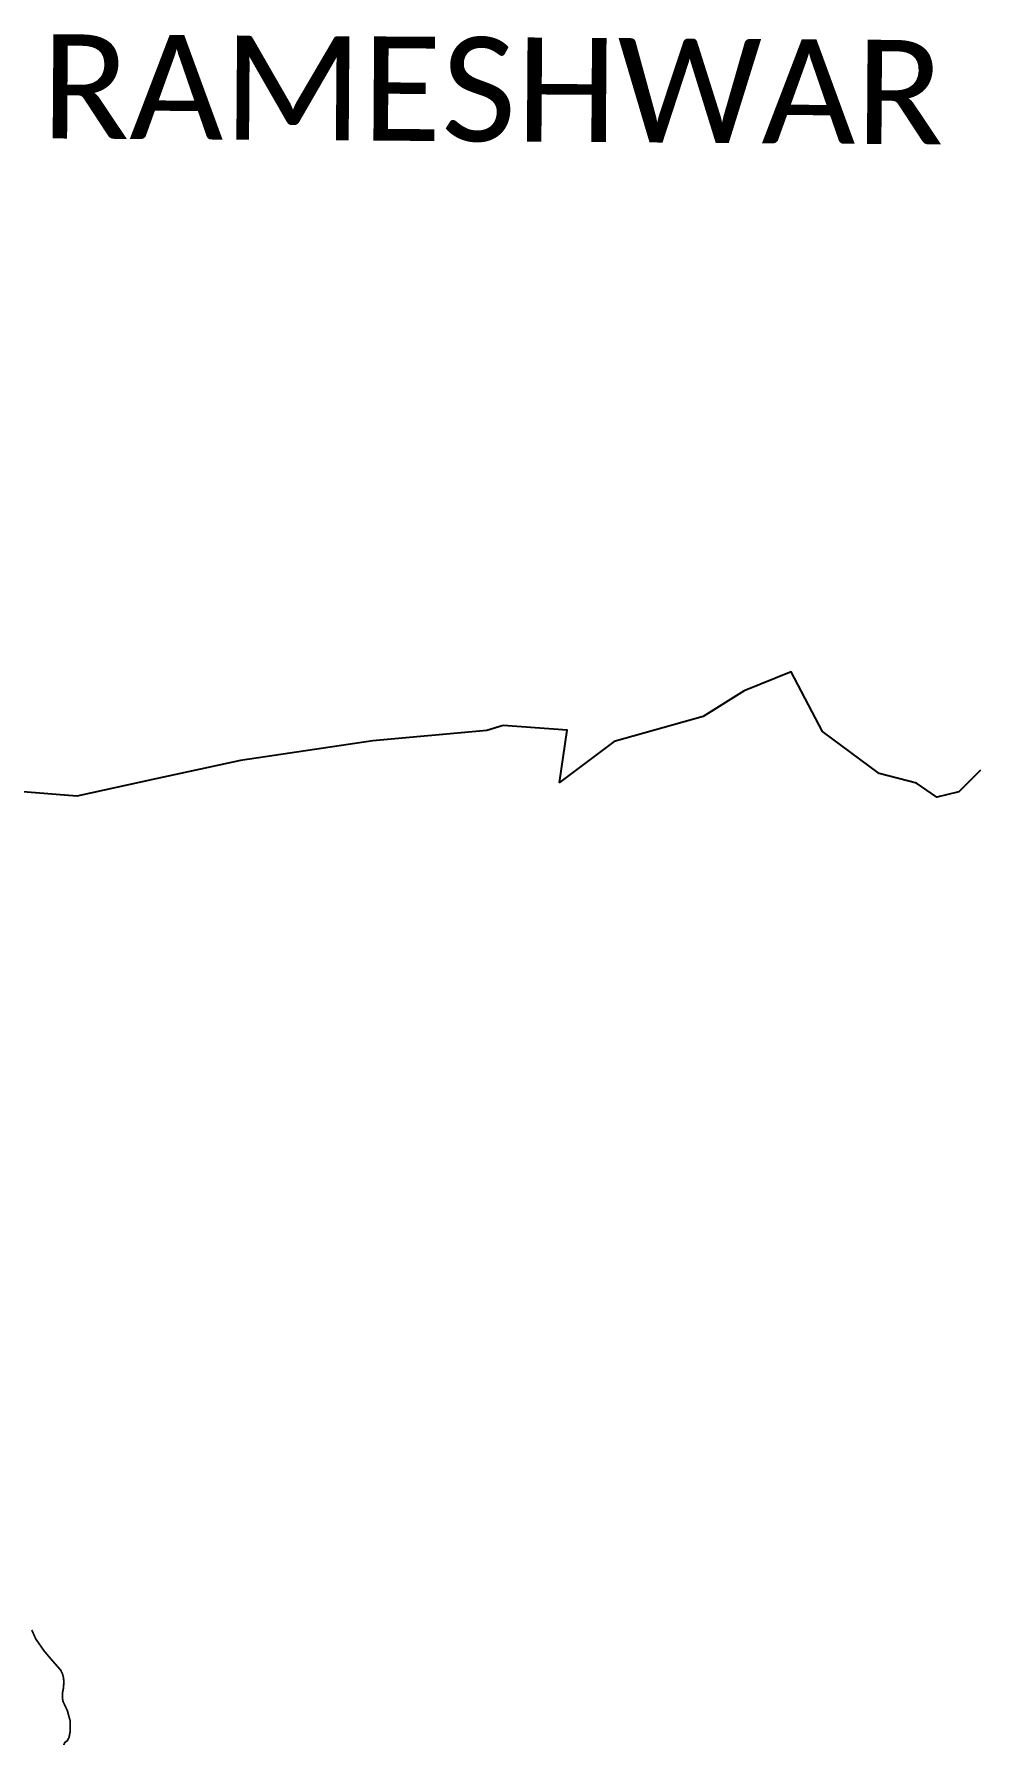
# Model space of a CAD drawing. Header units: metres. Extents: x 319599 to 325959, y 1824838 to 1831473.
# Drawn here: x 321687 to 323316, y 1824838 to 1827801 of the extents above; entities that cross this region are included whole.
import ezdxf

# ---------------------------------------------------------------- set-up
doc = ezdxf.new("R2010")
doc.units = ezdxf.units.M
doc.layers.add('NATURALLY PROTECTED', color=3, linetype='Continuous')
doc.layers.add('VILLAGE NAME', color=250, linetype='Continuous')

msp = doc.modelspace()

# ---------------------------------------------------------------- linework, layer by layer
at = {"color": 6}
msp.add_lwpolyline([(323325.7, 1826527), (323288, 1826489.7), (323250, 1826480.2), (323214.9, 1826504.7), (323150, 1826521.3), (323052.2, 1826594.2), (322997.8, 1826697.3), (322916.6, 1826664.7), (322845.7, 1826620.3), (322691.3, 1826577), (322596.8, 1826505.5), (322610, 1826596.4), (322499.2, 1826604.7), (322470.8, 1826595.9), (322273.5, 1826577.9), (322044.6, 1826544), (321897.9, 1826511.9), (321761.3, 1826481.9), (321660.7, 1826490.4)], dxfattribs=at)
at = {"layer": 'NATURALLY PROTECTED', "const_width": 3, "flags": 128}
msp.add_lwpolyline([(321683, 1825038.6), (321690.1, 1825022.9), (321704.7, 1825001.9), (321718.2, 1824986.1), (321727.9, 1824975), (321733.3, 1824968.8), (321736.4, 1824962.2), (321737.7, 1824957), (321738.7, 1824949.1), (321737.8, 1824937.7), (321736.2, 1824929.4), (321736, 1824922.6), (321737, 1824915.2), (321741.1, 1824906.5), (321744.8, 1824898.6), (321746.5, 1824892), (321749.6, 1824881.3), (321749.6, 1824863.6), (321747.7, 1824852.8), (321744.5, 1824846.9), (321740.3, 1824843.8), (321738.6, 1824840.1), (321738.6, 1824839.6)], dxfattribs=at)

# ---------------------------------------------------------------- texts
at = {"layer": 'VILLAGE NAME', "insert": (321700.3, 1827801.3), "char_height": 180.345, "attachment_point": 1, "rotation": 359.6139}
msp.add_mtext_dynamic_manual_height_columns('{\\fCalibri|b0|i0|c0|p34;RAMESHWAR}', width=1779.605, gutter_width=901.7, heights=[0], dxfattribs=at)

doc.saveas('drawing.dxf')
